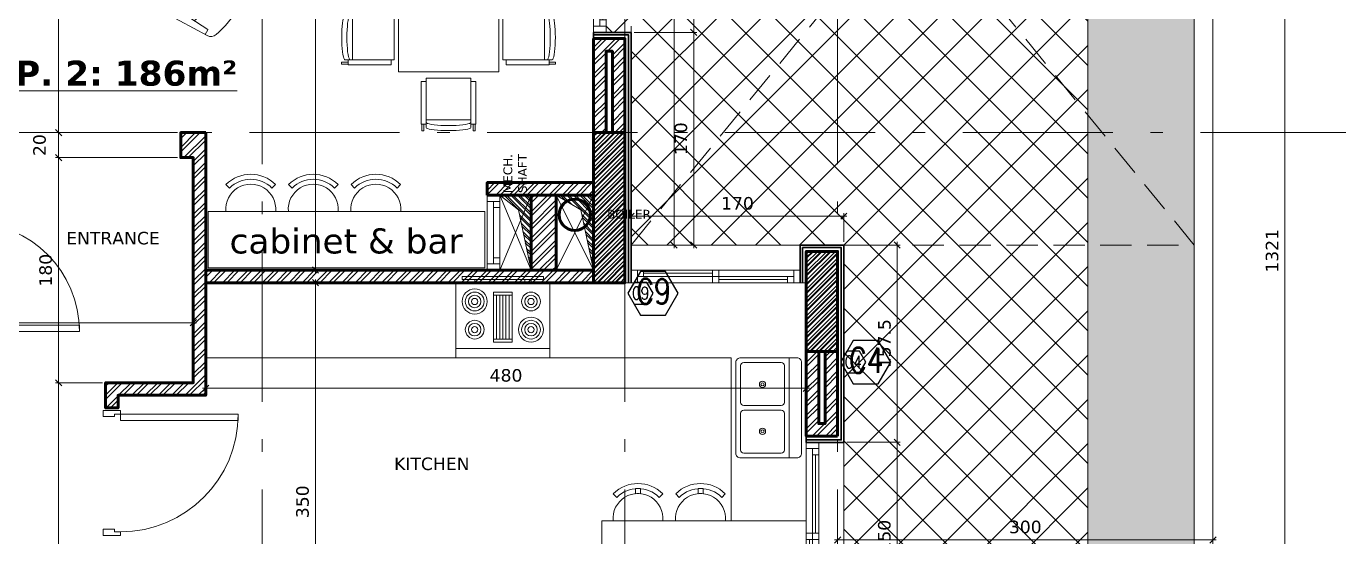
# Model space of a CAD drawing. Header units: inches. Extents: x -48 to 777, y -156 to 510.
# Drawn here: x 501.64 to 512.13, y 244.33 to 248.41 of the extents above; entities that cross this region are included whole.
import ezdxf
from ezdxf.enums import TextEntityAlignment as Align

# ---------------------------------------------------------------- set-up
doc = ezdxf.new("R2010")
doc.units = ezdxf.units.IN
doc.header["$MEASUREMENT"] = 0
doc.linetypes.add('ACAD_ISO10W100', pattern=[18, 12, -3, 0, -3])
doc.linetypes.add('HIDDEN', pattern=[0.375, 0.25, -0.125])
doc.layers.get('Defpoints').update_dxf_attribs({"lineweight": 5})
for name, color, linetype, lineweight in [('A-AXIS ST', 251, 'ACAD_ISO10W100', 5), ('A-DIM', 9, 'Continuous', 5), ('A-DOORS', 38, 'Continuous', 20), ('A-FURN1', 211, 'Continuous', 15), ('A-HIDDEN', 254, 'HIDDEN', 5), ('A-PILLARS', 1, 'Continuous', 60), ('A-SANITARY', 120, 'Continuous', 5), ('A-TEXT', 50, 'Continuous', 15), ('A-TILING1', 43, 'Continuous', 9), ('A-WALLS', 7, 'Continuous', 60), ('A-WINDOWS', 4, 'Continuous', 20), ('C-METAL', 190, 'Continuous', 30), ('C-STONE', 42, 'Continuous', 30), ('D-STONE', 52, 'Continuous', 20), ('H-GRASS', 100, 'Continuous', 5), ('H-OTHERS', 189, 'Continuous', 5), ('H-PILLARS', 61, 'Continuous', 5), ('H-TILING', 54, 'Continuous', 5), ('H-WALLS', 51, 'Continuous', 5), ('str-shaft', 1, 'Continuous', 5)]:
    doc.layers.add(name, color=color, linetype=linetype, lineweight=lineweight)
for name, color, linetype in [('str-col-hatch', 8, 'Continuous'), ('str-COL-TAG-100', 1, 'Continuous'), ('str-COL-TAG-50', 7, 'Continuous'), ('str-columns', 3, 'Continuous')]:
    doc.layers.add(name, color=color, linetype=linetype)
doc.styles.add('ROMAND', font='verdana.ttf')
doc.styles.add('ROMANS', font='romans__.ttf', dxfattribs={"height": 0.14})
doc.dimstyles.new('M-1.50', dxfattribs={"dimtxt": 0.1, "dimasz": 0.05, "dimexe": 0.025, "dimexo": 0.025, "dimgap": 0.05, "dimtad": 1, "dimlfac": 100, "dimrnd": 0.5, "dimzin": 9, "dimdsep": 46, "dimtxsty": 'ROMAND', "dimblk": 'OBLIQUE', "dimcen": 1, "dimdle": 0.025, "dimclrd": 256, "dimclre": 256, "dimclrt": 2, "dimadec": 0, "dimazin": 0, "dimtfac": 0.666667, "dimtmove": 2, "dimatfit": 3, "dimfxl": 0.04, "dimtolj": 1, "dimtzin": 5, "dimlwd": -1, "dimlwe": -1, "dimarcsym": 0})
pattern_1 = [(45, (0, 99), (-0.053033009, 0.053033009), []), (45, (0.035355, 99), (-0.053033009, 0.053033009), [])]

# ---------------------------------------------------------------- blocks, each defined once
blk = doc.blocks.new('*U537')
for p, q in [((50, 100), (1300, 100)), ((50, 50), (1300, 50)), ((50, 0), (1300, 0)), ((100, 100), (100, 50)), ((100, 75), (650, 75)), ((650, 0), (650, 100)), ((700, 0), (700, 100)), ((700, 25), (1250, 25)), ((1250, 0), (1250, 50))]:
    blk.add_line(p, q)
for points in [[(0, 100), (50, 100), (50, 0), (0, 0)], [(1350, 100), (1300, 100), (1300, 0), (1350, 0)]]:
    blk.add_lwpolyline(points)
blk = doc.blocks.new('_Oblique')
at = {"color": 0, "linetype": 'ByBlock', "lineweight": -2}
blk.add_line((-0.5, -0.5), (0.5, 0.5), dxfattribs=at)
blk = doc.blocks.new('*D7')
at = {"layer": 'A-DIM', "transparency": 16777216}
for p, q in [((332.556, 67.891), (332.119, 67.891)), ((332.144, 67.916), (332.144, 63.366)), ((332.556, 63.391), (332.119, 63.391))]:
    blk.add_line(p, q, dxfattribs=at)
at = {"layer": 'Defpoints', "color": 0, "transparency": 16777216}
for p in [(332.581, 67.891), (332.144, 63.391), (332.581, 63.391)]:
    blk.add_point(p, dxfattribs=at)
at = {"layer": 'A-DIM', "transparency": 16777216, "xscale": 0.05, "yscale": 0.05, "zscale": 0.05}
for p, rotation in [((332.144, 67.891), 90), ((332.144, 63.391), 270)]:
    blk.add_blockref('_Oblique', p, dxfattribs=dict(at, rotation=rotation))
at = {"layer": 'A-DIM', "color": 2, "transparency": 16777216, "insert": (332.042, 65.641), "char_height": 0.1, "attachment_point": 5, "rotation": 90, "style": 'ROMAND'}
blk.add_mtext('\\A1;450', dxfattribs=at)
blk = doc.blocks.new('*D8')
at = {"layer": 'A-DIM', "transparency": 16777216}
for p, q in [((327.081, 67.866), (327.081, 67.523)), ((332.581, 67.866), (332.581, 67.523)), ((332.606, 67.548), (327.056, 67.548))]:
    blk.add_line(p, q, dxfattribs=at)
at = {"layer": 'Defpoints', "color": 0, "transparency": 16777216}
for p in [(327.081, 67.891), (332.581, 67.891), (327.081, 67.548)]:
    blk.add_point(p, dxfattribs=at)
at = {"layer": 'A-DIM', "transparency": 16777216, "xscale": 0.05, "yscale": 0.05, "zscale": 0.05, "rotation": 180}
blk.add_blockref('_Oblique', (327.081, 67.548), dxfattribs=at)
at = {"layer": 'A-DIM', "transparency": 16777216, "xscale": 0.05, "yscale": 0.05, "zscale": 0.05}
blk.add_blockref('_Oblique', (332.581, 67.548), dxfattribs=at)
at = {"layer": 'A-DIM', "color": 2, "transparency": 16777216, "insert": (329.831, 67.65), "char_height": 0.1, "attachment_point": 5, "style": 'ROMAND'}
blk.add_mtext('\\A1;550', dxfattribs=at)
blk = doc.blocks.new('*U29')
for p, q in [((50, 100), (2300, 100)), ((50, 50), (2300, 50)), ((50, 0), (2300, 0)), ((100, 100), (100, 50)), ((100, 75), (1150, 75)), ((1150, 0), (1150, 100)), ((1200, 0), (1200, 100)), ((1200, 25), (2250, 25)), ((2250, 0), (2250, 50))]:
    blk.add_line(p, q)
for points in [[(0, 100), (50, 100), (50, 0), (0, 0)], [(2350, 100), (2300, 100), (2300, 0), (2350, 0)]]:
    blk.add_lwpolyline(points)
blk = doc.blocks.new('*U25')
for p, q in [((50, 100), (1450, 100)), ((50, 50), (1450, 50)), ((50, 0), (1450, 0)), ((100, 100), (100, 50)), ((100, 75), (725, 75)), ((725, 0), (725, 100)), ((775, 0), (775, 100)), ((775, 25), (1400, 25)), ((1400, 0), (1400, 50))]:
    blk.add_line(p, q)
for points in [[(0, 100), (50, 100), (50, 0), (0, 0)], [(1500, 100), (1450, 100), (1450, 0), (1500, 0)]]:
    blk.add_lwpolyline(points)
blk = doc.blocks.new('*U33')
for points in [[(1220, 870), (1220, 0), (1270, 0), (1270, 870)], [(80, 370), (80, 0), (30, 0), (30, 370)], [(30, 0), (0, 0), (0, -240), (50, -240), (50, -50), (30, -50), (30, 0)], [(1270, 0), (1300, 0), (1300, -240), (1250, -240), (1250, -50), (1270, -50), (1270, 0)]]:
    blk.add_lwpolyline(points, close=True)
for centre, radius, start, end in [((1270, 0), 870, 90, 180), ((30, 0), 370, 0, 90)]:
    blk.add_arc(centre, radius, start, end)
blk = doc.blocks.new('*U36')
for points in [[(130, -160), (100, -160), (100, -20), (150, -20), (150, -110), (130, -110), (130, -160)], [(1070, -160), (1100, -160), (1100, -20), (1050, -20), (1050, -110), (1070, -110), (1070, -160)], [(180, -1100), (180, -160), (130, -160), (130, -1100)]]:
    blk.add_lwpolyline(points, close=True)
blk.add_arc((130, -160), 940, 270, 0)
blk = doc.blocks.new('thnyfujgfdfd')
for p, q in [((620.687, 375.694), (620.687, 375.754)), ((620.687, 375.754), (620.705, 375.754)), ((620.705, 375.694), (620.705, 375.754)), ((620.728, 375.723), (620.731, 375.728)), ((620.731, 375.728), (620.741, 375.733)), ((620.741, 375.733), (620.755, 375.737)), ((620.755, 375.737), (620.776, 375.741)), ((620.776, 375.741), (620.801, 375.745)), ((620.801, 375.745), (620.83, 375.748)), ((620.83, 375.748), (620.862, 375.75)), ((620.862, 375.75), (620.896, 375.751)), ((620.896, 375.751), (620.931, 375.752)), ((620.931, 375.752), (620.966, 375.751)), ((620.966, 375.751), (621.001, 375.75)), ((621.001, 375.75), (621.033, 375.748)), ((621.033, 375.748), (621.062, 375.745)), ((621.062, 375.745), (621.087, 375.741)), ((621.087, 375.741), (621.107, 375.737)), ((621.107, 375.737), (621.122, 375.733)), ((621.122, 375.733), (621.131, 375.728)), ((621.131, 375.728), (621.134, 375.723)), ((621.158, 375.694), (621.158, 375.754)), ((621.158, 375.754), (621.175, 375.754)), ((621.175, 375.694), (621.175, 375.754)), ((620.681, 375.694), (620.681, 375.302)), ((620.728, 375.694), (620.681, 375.694)), ((620.728, 375.723), (620.728, 375.272)), ((620.728, 375.677), (620.731, 375.682)), ((621.134, 375.653), (620.728, 375.653)), ((620.731, 375.682), (620.741, 375.686)), ((620.741, 375.686), (620.755, 375.691)), ((620.755, 375.691), (620.776, 375.695)), ((620.776, 375.695), (620.801, 375.699)), ((620.801, 375.699), (620.83, 375.701)), ((620.83, 375.701), (620.862, 375.704)), ((620.862, 375.704), (620.896, 375.705)), ((620.896, 375.705), (620.931, 375.705)), ((620.931, 375.705), (620.966, 375.705)), ((620.966, 375.705), (621.001, 375.704)), ((621.001, 375.704), (621.033, 375.701)), ((621.033, 375.701), (621.062, 375.699)), ((621.062, 375.699), (621.087, 375.695)), ((621.087, 375.695), (621.107, 375.691)), ((621.107, 375.691), (621.122, 375.686)), ((621.122, 375.686), (621.131, 375.682)), ((621.131, 375.682), (621.134, 375.677)), ((621.134, 375.723), (621.134, 375.272)), ((621.181, 375.694), (621.134, 375.694)), ((621.181, 375.694), (621.181, 375.302)), ((620.728, 375.302), (620.681, 375.302)), ((621.134, 375.272), (620.728, 375.272)), ((621.181, 375.302), (621.134, 375.302))]:
    blk.add_line(p, q)
blk = doc.blocks.new('dining 2')
at = {"layer": 'A-FURN1'}
for p, q in [((548.752, 324.792), (548.752, 323.992)), ((549.302, 324.792), (549.302, 323.992)), ((549.852, 324.791), (549.852, 323.991))]:
    blk.add_line(p, q, dxfattribs=at)
blk.add_lwpolyline([(548.202, 323.992), (550.402, 323.992), (550.402, 324.792), (548.202, 324.792)], close=True, dxfattribs=at)
at = {"layer": 'A-FURN1', "extrusion": (0, 0, -1)}
for p, xscale, yscale, zscale, rotation in [((-5.162, -3.537), -0.875000000495533, 0.875000000495533, 0.875000000495533, 7.09352576677702e-10), ((-1092.342, -3.537), 0.875000000495533, 0.875000000495533, 0.875000000495533, 7.093909161536228e-10), ((-6.262, -3.537), -0.875000000495533, 0.875000000495533, 0.875000000495533, 7.09352576677702e-10), ((-876.515, -218.922), -0.8750000004955332, 0.8750000004955332, 0.8750000004955332, 270.0000000007093), ((-222.056, -218.922), 0.8750000004955332, 0.8750000004955332, 0.8750000004955332, 90.00000000070933), ((-5.162, 652.322), 0.875000000495533, 0.875000000495533, 0.875000000495533, 180.0000000007093), ((-1092.342, 652.322), -0.875000000495533, 0.875000000495533, 0.875000000495533, 180.0000000007092), ((-6.262, 652.322), 0.875000000495533, 0.875000000495533, 0.875000000495533, 180.0000000007093), ((-6.812, 652.321), 0.875000000495533, 0.875000000495533, 0.875000000495533, 180.0000000007093)]:
    blk.add_blockref('thnyfujgfdfd', p, dxfattribs=dict(at, xscale=xscale, yscale=yscale, zscale=zscale, rotation=rotation))
at = {"layer": 'A-FURN1', "extrusion": (0, 0, -1), "xscale": -0.875000000495533, "yscale": 0.875000000495533, "zscale": 0.875000000495533}
blk.add_blockref('thnyfujgfdfd', (-6.812, -3.538), dxfattribs=at)
blk = doc.blocks.new('dgfhfjftdr')
for p, q in [((626.417, 371.677), (625.868, 371.703)), ((625.84, 371.669), (625.84, 371.641)), ((626.394, 371.629), (625.867, 371.607)), ((626.396, 371.631), (626.396, 371.678)), ((626.49, 371.598), (626.482, 371.627)), ((625.839, 370.872), (625.839, 370.9)), ((626.392, 370.909), (625.866, 370.934)), ((626.394, 370.908), (626.394, 370.858)), ((626.489, 370.941), (626.48, 370.912)), ((626.415, 370.861), (625.866, 370.838))]:
    blk.add_line(p, q)
at = {"extrusion": (0, 0, -1)}
for centre, major_axis, start_param, end_param in [((625.867, 371.676), (0.0192, 0.0192), 3.676099, 5.532161), ((625.841, 371.547), (0.0926, 0.0926), 3.923254, 5.487744), ((625.867, 371.635), (0.0192, 0.0192), 2.326718, 4.18278), ((625.245, 371.272), (0.754, 0.754), 0.449496, 1.125822), ((626.394, 371.631), (0.00125, 0.00125), 0.787847, 2.314305), ((626.414, 371.607), (0.0501, 0.0501), -0.738611, 0.501265), ((625.307, 371.272), (0.868, 0.868), 0.516881, 1.058813), ((627.17, 371.267), (1.051, 1.051), 3.74268, 4.116199), ((625.84, 370.994), (0.0926, 0.0926), 2.371136, 3.935625), ((625.865, 370.907), (0.0192, 0.0192), 3.676099, 5.532161), ((626.392, 370.908), (0.00125, 0.00125), -0.738611, 0.787847), ((626.412, 370.932), (0.0501, 0.0501), 1.074429, 2.314305), ((625.865, 370.865), (0.0192, 0.0192), 2.326718, 4.18278)]:
    blk.add_ellipse(centre, major_axis=major_axis, ratio=1, start_param=start_param, end_param=end_param, dxfattribs=at)
blk = doc.blocks.new('gchxfd')
blk.add_line((330.526, -18.61), (330.526, -17.81))
for points in [[(330.463, -18.61, -0.414214), (330.426, -18.573), (330.426, -17.848, -0.414214), (330.463, -17.81), (330.913, -17.81, -0.414214), (330.951, -17.848), (330.951, -18.573, -0.414214), (330.913, -18.61)], [(330.588, -18.192, -0.414214), (330.563, -18.167), (330.563, -17.873, -0.414214), (330.588, -17.848), (330.888, -17.848, -0.414214), (330.913, -17.873), (330.913, -18.167, -0.414214), (330.888, -18.192)], [(330.713, -18.023, -1), (330.763, -18.023, -1)], [(330.726, -18.023, -1), (330.751, -18.023, -1)], [(330.588, -18.573, -0.414214), (330.563, -18.548), (330.563, -18.254, -0.414214), (330.588, -18.229), (330.888, -18.229, -0.414214), (330.913, -18.254), (330.913, -18.548, -0.414214), (330.888, -18.573)], [(330.713, -18.398, -1), (330.763, -18.398, -1)], [(330.726, -18.398, -1), (330.751, -18.398, -1)]]:
    blk.add_lwpolyline(points, format="xyb", close=True)
blk = doc.blocks.new('dgfbd')
for p, q in [((329.904, -20.202), (329.904, -19.452)), ((329.954, -19.902), (329.954, -19.752)), ((329.954, -19.752), (330.354, -19.752)), ((329.979, -19.902), (329.979, -19.752)), ((330.329, -19.777), (329.979, -19.777)), ((329.979, -19.802), (330.329, -19.802)), ((330.329, -19.752), (330.329, -19.902)), ((330.354, -19.752), (330.354, -19.902)), ((330.354, -19.902), (329.954, -19.902)), ((330.329, -19.827), (329.979, -19.827)), ((329.979, -19.852), (330.329, -19.852)), ((330.329, -19.877), (329.979, -19.877))]:
    blk.add_line(p, q)
for points in [[(330.429, -19.452), (329.829, -19.452), (329.829, -20.202), (330.429, -20.202)], [(330.454, -19.502), (330.479, -19.502), (330.479, -20.152), (330.454, -20.152)], [(330.429, -19.652), (330.454, -19.652), (330.454, -19.602), (330.429, -19.602)], [(330.429, -20.002), (330.454, -20.002), (330.454, -20.052), (330.429, -20.052)]]:
    blk.add_lwpolyline(points, close=True)
for centre, radius in [((330.279, -19.602), 0.1), ((330.054, -19.602), 0.075), ((330.054, -19.602), 0.05), ((330.054, -19.602), 0.025), ((330.279, -19.602), 0.075), ((330.279, -19.602), 0.05), ((330.279, -19.602), 0.025), ((330.054, -20.052), 0.1), ((330.054, -20.052), 0.075), ((330.054, -20.052), 0.05), ((330.054, -20.052), 0.025), ((330.279, -20.052), 0.075), ((330.279, -20.052), 0.05), ((330.279, -20.052), 0.025)]:
    blk.add_circle(centre, radius)
blk = doc.blocks.new('*U1164')
for p, q in [((50, 100), (550, 100)), ((50, 50), (550, 50)), ((50, 0), (550, 0)), ((500, 50), (500, 0))]:
    blk.add_line(p, q)
for points in [[(0, 100), (50, 100), (50, 0), (0, 0)], [(100, 50), (100, 0)], [(600, 100), (550, 100), (550, 0), (600, 0)]]:
    blk.add_lwpolyline(points)
blk = doc.blocks.new('AXIS')
at = {"layer": 'A-AXIS ST', "ltscale": 0.1}
for p, q in [((647.01853, 296.91777), (647.01853, 336.01919)), ((649.91853, 296.91777), (649.91853, 336.01919)), ((651.61853, 296.91777), (651.61853, 336.01919)), ((657.61853, 323.76934), (627.81853, 323.76934))]:
    blk.add_line(p, q, dxfattribs=at)
blk = doc.blocks.new('*D1338')
at = {"layer": 'A-DIM', "transparency": 16777216}
blk.add_line((503.954, 253.834), (503.954, 246.434), dxfattribs=at)
at = {"layer": 'Defpoints', "color": 0, "transparency": 16777216}
for p in [(503.954, 253.809), (503.954, 246.459), (503.954, 246.459)]:
    blk.add_point(p, dxfattribs=at)
at = {"layer": 'A-DIM', "transparency": 16777216, "xscale": 0.05, "yscale": 0.05, "zscale": 0.05}
for p, rotation in [((503.954, 253.809), 90), ((503.954, 246.459), 270)]:
    blk.add_blockref('_Oblique', p, dxfattribs=dict(at, rotation=rotation))
at = {"layer": 'A-DIM', "color": 2, "transparency": 16777216, "insert": (503.851, 250.134), "char_height": 0.1, "attachment_point": 5, "rotation": 90, "style": 'ROMAND'}
blk.add_mtext('\\A1;735', dxfattribs=at)
blk = doc.blocks.new('*D1340')
at = {"layer": 'A-DIM', "transparency": 16777216}
for p, q in [((495.352, 246.039), (503.002, 246.039)), ((495.377, 246.014), (495.377, 246.014))]:
    blk.add_line(p, q, dxfattribs=at)
at = {"layer": 'Defpoints', "color": 0, "transparency": 16777216}
for p in [(495.377, 246.039), (502.977, 246.039), (502.977, 246.039)]:
    blk.add_point(p, dxfattribs=at)
at = {"layer": 'A-DIM', "transparency": 16777216, "xscale": 0.05, "yscale": 0.05, "zscale": 0.05, "rotation": 180}
blk.add_blockref('_Oblique', (495.377, 246.039), dxfattribs=at)
at = {"layer": 'A-DIM', "transparency": 16777216, "xscale": 0.05, "yscale": 0.05, "zscale": 0.05}
blk.add_blockref('_Oblique', (502.977, 246.039), dxfattribs=at)
at = {"layer": 'A-DIM', "color": 2, "transparency": 16777216, "insert": (499.177, 246.141), "char_height": 0.1, "attachment_point": 5, "style": 'ROMAND'}
blk.add_mtext('\\A1;760', dxfattribs=at)
blk = doc.blocks.new('*D1341')
at = {"layer": 'A-DIM', "transparency": 16777216}
blk.add_line((503.052, 245.515), (507.902, 245.515), dxfattribs=at)
at = {"layer": 'Defpoints', "color": 0, "transparency": 16777216}
for p in [(503.077, 245.515), (507.877, 245.515), (507.877, 245.515)]:
    blk.add_point(p, dxfattribs=at)
at = {"layer": 'A-DIM', "transparency": 16777216, "xscale": 0.05, "yscale": 0.05, "zscale": 0.05, "rotation": 180}
blk.add_blockref('_Oblique', (503.077, 245.515), dxfattribs=at)
at = {"layer": 'A-DIM', "transparency": 16777216, "xscale": 0.05, "yscale": 0.05, "zscale": 0.05}
blk.add_blockref('_Oblique', (507.877, 245.515), dxfattribs=at)
at = {"layer": 'A-DIM', "color": 2, "transparency": 16777216, "insert": (505.477, 245.617), "char_height": 0.1, "attachment_point": 5, "style": 'ROMAND'}
blk.add_mtext('\\A1;480', dxfattribs=at)
blk = doc.blocks.new('*D1374')
at = {"layer": 'A-DIM', "transparency": 16777216}
for p, q in [((503.929, 246.359), (503.929, 246.359)), ((503.954, 246.384), (503.954, 242.832))]:
    blk.add_line(p, q, dxfattribs=at)
at = {"layer": 'Defpoints', "color": 0, "transparency": 16777216}
for p in [(503.954, 246.359), (503.954, 242.857), (503.954, 242.857)]:
    blk.add_point(p, dxfattribs=at)
at = {"layer": 'A-DIM', "transparency": 16777216, "xscale": 0.05, "yscale": 0.05, "zscale": 0.05}
for p, rotation in [((503.954, 246.359), 90), ((503.954, 242.857), 270)]:
    blk.add_blockref('_Oblique', p, dxfattribs=dict(at, rotation=rotation))
at = {"layer": 'A-DIM', "color": 2, "transparency": 16777216, "insert": (503.851, 244.608), "char_height": 0.1, "attachment_point": 5, "rotation": 90, "style": 'ROMAND'}
blk.add_mtext('\\A1;350', dxfattribs=at)
blk = doc.blocks.new('*D1286')
at = {"layer": 'A-DIM', "transparency": 16777216}
for p, q in [((508.202, 245.083), (508.628, 245.083)), ((508.603, 243.558), (508.603, 245.108)), ((508.202, 243.583), (508.628, 243.583))]:
    blk.add_line(p, q, dxfattribs=at)
at = {"layer": 'Defpoints', "color": 0, "transparency": 16777216}
for p in [(508.177, 245.083), (508.603, 245.083), (508.177, 243.583)]:
    blk.add_point(p, dxfattribs=at)
at = {"layer": 'A-DIM', "transparency": 16777216, "xscale": 0.05, "yscale": 0.05, "zscale": 0.05}
for p, rotation in [((508.603, 245.083), 90), ((508.603, 243.583), 270)]:
    blk.add_blockref('_Oblique', p, dxfattribs=dict(at, rotation=rotation))
at = {"layer": 'A-DIM', "color": 2, "transparency": 16777216, "insert": (508.501, 244.333), "char_height": 0.1, "attachment_point": 5, "rotation": 90, "style": 'ROMAND'}
blk.add_mtext('\\A1;150', dxfattribs=at)
blk = doc.blocks.new('*D1287')
at = {"layer": 'A-DIM', "transparency": 16777216}
for p, q in [((508.202, 246.659), (508.628, 246.659)), ((508.603, 245.058), (508.603, 246.684)), ((508.202, 245.083), (508.628, 245.083))]:
    blk.add_line(p, q, dxfattribs=at)
at = {"layer": 'Defpoints', "color": 0, "transparency": 16777216}
for p in [(508.177, 246.659), (508.603, 246.659), (508.177, 245.083)]:
    blk.add_point(p, dxfattribs=at)
at = {"layer": 'A-DIM', "transparency": 16777216, "xscale": 0.05, "yscale": 0.05, "zscale": 0.05}
for p, rotation in [((508.603, 246.659), 90), ((508.603, 245.083), 270)]:
    blk.add_blockref('_Oblique', p, dxfattribs=dict(at, rotation=rotation))
at = {"layer": 'A-DIM', "color": 2, "transparency": 16777216, "insert": (508.502, 245.871), "char_height": 0.1, "attachment_point": 5, "rotation": 90, "style": 'ROMAND'}
blk.add_mtext('\\A1;157.5', dxfattribs=at)
blk = doc.blocks.new('*D1288')
at = {"layer": 'A-DIM', "transparency": 16777216}
for p, q in [((508.202, 246.89), (506.452, 246.89)), ((506.477, 246.684), (506.477, 246.915)), ((508.177, 246.684), (508.177, 246.915))]:
    blk.add_line(p, q, dxfattribs=at)
at = {"layer": 'Defpoints', "color": 0, "transparency": 16777216}
for p in [(506.477, 246.89), (506.477, 246.659), (508.177, 246.659)]:
    blk.add_point(p, dxfattribs=at)
at = {"layer": 'A-DIM', "transparency": 16777216, "xscale": 0.05, "yscale": 0.05, "zscale": 0.05, "rotation": 180}
blk.add_blockref('_Oblique', (506.477, 246.89), dxfattribs=at)
at = {"layer": 'A-DIM', "transparency": 16777216, "xscale": 0.05, "yscale": 0.05, "zscale": 0.05}
blk.add_blockref('_Oblique', (508.177, 246.89), dxfattribs=at)
at = {"layer": 'A-DIM', "color": 2, "transparency": 16777216, "insert": (507.327, 246.992), "char_height": 0.1, "attachment_point": 5, "style": 'ROMAND'}
blk.add_mtext('\\A1;170', dxfattribs=at)
blk = doc.blocks.new('*D1289')
at = {"layer": 'A-DIM', "transparency": 16777216}
for p, q in [((506.502, 248.358), (507.002, 248.358)), ((506.977, 246.634), (506.977, 248.383)), ((506.502, 246.659), (507.002, 246.659))]:
    blk.add_line(p, q, dxfattribs=at)
at = {"layer": 'Defpoints', "color": 0, "transparency": 16777216}
for p in [(506.477, 248.358), (506.977, 248.358), (506.477, 246.659)]:
    blk.add_point(p, dxfattribs=at)
at = {"layer": 'A-DIM', "transparency": 16777216, "xscale": 0.05, "yscale": 0.05, "zscale": 0.05}
for p, rotation in [((506.977, 248.358), 90), ((506.977, 246.659), 270)]:
    blk.add_blockref('_Oblique', p, dxfattribs=dict(at, rotation=rotation))
at = {"layer": 'A-DIM', "color": 2, "transparency": 16777216, "insert": (506.875, 247.509), "char_height": 0.1, "attachment_point": 5, "rotation": 90, "style": 'ROMAND'}
blk.add_mtext('\\A1;170', dxfattribs=at)
blk = doc.blocks.new('*D1290')
at = {"layer": 'A-DIM', "transparency": 16777216}
for p, q in [((506.977, 248.333), (506.977, 250.733)), ((506.502, 250.708), (507.002, 250.708)), ((506.502, 248.358), (507.002, 248.358))]:
    blk.add_line(p, q, dxfattribs=at)
at = {"layer": 'Defpoints', "color": 0, "transparency": 16777216}
for p in [(506.477, 250.708), (506.977, 250.708), (506.477, 248.358)]:
    blk.add_point(p, dxfattribs=at)
at = {"layer": 'A-DIM', "transparency": 16777216, "xscale": 0.05, "yscale": 0.05, "zscale": 0.05}
for p, rotation in [((506.977, 250.708), 90), ((506.977, 248.358), 270)]:
    blk.add_blockref('_Oblique', p, dxfattribs=dict(at, rotation=rotation))
at = {"layer": 'A-DIM', "color": 2, "transparency": 16777216, "insert": (506.875, 249.533), "char_height": 0.1, "attachment_point": 5, "rotation": 90, "style": 'ROMAND'}
blk.add_mtext('\\A1;235', dxfattribs=at)
blk = doc.blocks.new('*D1295')
at = {"layer": 'A-DIM', "transparency": 16777216}
for p, q in [((508.127, 244.124), (508.127, 244.328)), ((511.127, 244.124), (511.127, 244.328)), ((511.152, 244.303), (508.102, 244.303))]:
    blk.add_line(p, q, dxfattribs=at)
at = {"layer": 'Defpoints', "color": 0, "transparency": 16777216}
for p in [(508.127, 244.303), (508.127, 244.099), (511.127, 244.099)]:
    blk.add_point(p, dxfattribs=at)
at = {"layer": 'A-DIM', "transparency": 16777216, "xscale": 0.05, "yscale": 0.05, "zscale": 0.05, "rotation": 180}
blk.add_blockref('_Oblique', (508.127, 244.303), dxfattribs=at)
at = {"layer": 'A-DIM', "transparency": 16777216, "xscale": 0.05, "yscale": 0.05, "zscale": 0.05}
blk.add_blockref('_Oblique', (511.127, 244.303), dxfattribs=at)
at = {"layer": 'A-DIM', "color": 2, "transparency": 16777216, "insert": (509.627, 244.406), "char_height": 0.1, "attachment_point": 5, "style": 'ROMAND'}
blk.add_mtext('\\A1;300', dxfattribs=at)
blk = doc.blocks.new('*D1307')
at = {"layer": 'A-DIM', "transparency": 16777216}
for p, q in [((501.901, 239.832), (501.901, 245.583)), ((502.252, 245.558), (501.876, 245.558)), ((502.172, 239.857), (501.876, 239.857))]:
    blk.add_line(p, q, dxfattribs=at)
at = {"layer": 'Defpoints', "color": 0, "transparency": 16777216}
for p in [(501.901, 245.558), (502.277, 245.558), (502.197, 239.857)]:
    blk.add_point(p, dxfattribs=at)
at = {"layer": 'A-DIM', "transparency": 16777216, "xscale": 0.05, "yscale": 0.05, "zscale": 0.05}
for p, rotation in [((501.901, 245.558), 90), ((501.901, 239.857), 270)]:
    blk.add_blockref('_Oblique', p, dxfattribs=dict(at, rotation=rotation))
at = {"layer": 'A-DIM', "color": 2, "transparency": 16777216, "insert": (501.799, 242.708), "char_height": 0.1, "attachment_point": 5, "rotation": 90, "style": 'ROMAND'}
blk.add_mtext('\\A1;570', dxfattribs=at)
blk = doc.blocks.new('*D1308')
at = {"layer": 'A-DIM', "transparency": 16777216}
for p, q in [((502.852, 247.358), (501.876, 247.358)), ((501.901, 245.533), (501.901, 247.383)), ((502.252, 245.558), (501.876, 245.558))]:
    blk.add_line(p, q, dxfattribs=at)
at = {"layer": 'Defpoints', "color": 0, "transparency": 16777216}
for p in [(501.901, 247.358), (502.877, 247.358), (502.277, 245.558)]:
    blk.add_point(p, dxfattribs=at)
at = {"layer": 'A-DIM', "transparency": 16777216, "xscale": 0.05, "yscale": 0.05, "zscale": 0.05}
for p, rotation in [((501.901, 247.358), 90), ((501.901, 245.558), 270)]:
    blk.add_blockref('_Oblique', p, dxfattribs=dict(at, rotation=rotation))
at = {"layer": 'A-DIM', "color": 2, "transparency": 16777216, "insert": (501.798, 246.458), "char_height": 0.1, "attachment_point": 5, "rotation": 90, "style": 'ROMAND'}
blk.add_mtext('\\A1;180', dxfattribs=at)
blk = doc.blocks.new('*D1309')
at = {"layer": 'A-DIM', "transparency": 16777216}
for p, q in [((501.901, 247.333), (501.901, 247.583)), ((502.852, 247.558), (501.876, 247.558)), ((502.852, 247.358), (501.876, 247.358))]:
    blk.add_line(p, q, dxfattribs=at)
at = {"layer": 'Defpoints', "color": 0, "transparency": 16777216}
for p in [(501.901, 247.558), (502.877, 247.558), (502.877, 247.358)]:
    blk.add_point(p, dxfattribs=at)
at = {"layer": 'A-DIM', "transparency": 16777216, "xscale": 0.05, "yscale": 0.05, "zscale": 0.05}
for p, rotation in [((501.901, 247.558), 90), ((501.901, 247.358), 270)]:
    blk.add_blockref('_Oblique', p, dxfattribs=dict(at, rotation=rotation))
at = {"layer": 'A-DIM', "color": 2, "transparency": 16777216, "insert": (501.749, 247.458), "char_height": 0.1, "attachment_point": 5, "rotation": 90, "style": 'ROMAND'}
blk.add_mtext('\\A1;20', dxfattribs=at)
blk = doc.blocks.new('*D1310')
at = {"layer": 'A-DIM', "transparency": 16777216}
for p, q in [((502.417, 253.808), (501.876, 253.808)), ((501.901, 247.533), (501.901, 253.833)), ((502.852, 247.558), (501.876, 247.558))]:
    blk.add_line(p, q, dxfattribs=at)
at = {"layer": 'Defpoints', "color": 0, "transparency": 16777216}
for p in [(501.901, 253.808), (502.442, 253.808), (502.877, 247.558)]:
    blk.add_point(p, dxfattribs=at)
at = {"layer": 'A-DIM', "transparency": 16777216, "xscale": 0.05, "yscale": 0.05, "zscale": 0.05}
for p, rotation in [((501.901, 253.808), 90), ((501.901, 247.558), 270)]:
    blk.add_blockref('_Oblique', p, dxfattribs=dict(at, rotation=rotation))
at = {"layer": 'A-DIM', "color": 2, "transparency": 16777216, "insert": (501.799, 250.683), "char_height": 0.1, "attachment_point": 5, "rotation": 90, "style": 'ROMAND'}
blk.add_mtext('\\A1;625', dxfattribs=at)
blk = doc.blocks.new('*D1314')
at = {"layer": 'A-DIM', "transparency": 16777216}
for p, q in [((511.702, 239.982), (511.702, 253.244)), ((511.152, 253.219), (511.727, 253.219)), ((511.152, 240.007), (511.727, 240.007))]:
    blk.add_line(p, q, dxfattribs=at)
at = {"layer": 'Defpoints', "color": 0, "transparency": 16777216}
for p in [(511.127, 253.219), (511.702, 253.219), (511.127, 240.007)]:
    blk.add_point(p, dxfattribs=at)
at = {"layer": 'A-DIM', "transparency": 16777216, "xscale": 0.05, "yscale": 0.05, "zscale": 0.05}
for p, rotation in [((511.702, 253.219), 90), ((511.702, 240.007), 270)]:
    blk.add_blockref('_Oblique', p, dxfattribs=dict(at, rotation=rotation))
at = {"layer": 'A-DIM', "color": 2, "transparency": 16777216, "insert": (511.6, 246.613), "char_height": 0.1, "attachment_point": 5, "rotation": 90, "style": 'ROMAND'}
blk.add_mtext('\\A1;1321', dxfattribs=at)
blk = doc.blocks.new('tags')
at = {"layer": 'str-COL-TAG-100', "color": 2}
blk.add_lwpolyline([(0.125, -0.262), (0.325, -0.262), (0.425, -0.088), (0.325, 0.085), (0.125, 0.085), (0.025, -0.088)], close=True, dxfattribs=at)
at = {"layer": 'str-COL-TAG-50', "color": 2}
blk.add_lwpolyline([(0.075, -0.175), (0.175, -0.175), (0.225, -0.088), (0.175, -0.002), (0.075, -0.002), (0.025, -0.088)], close=True, dxfattribs=at)
at = {"layer": 'str-COL-TAG-100', "color": 1, "style": 'ROMANS', "width": 0.699426}
blk.add_attdef('NUMBER', text='', height=0.2, dxfattribs=at).set_placement((0.092, -0.174), (0.368, -0.174), align=Align.FIT)
at = {"layer": 'str-COL-TAG-50', "color": 1, "style": 'ROMANS', "width": 0.697102}
blk.add_attdef('NUMBER', text='', height=0.1, dxfattribs=at).set_placement((0.056, -0.138), (0.194, -0.138), align=Align.FIT)
blk = doc.blocks.new('WOQOUO NAZAR')
at = {"layer": 'A-HIDDEN'}
for p, q in [((327.08134, 67.89084), (332.58135, 63.39085)), ((327.08135, 63.39084), (332.58134, 67.89085))]:
    blk.add_line(p, q, dxfattribs=at)
blk.add_lwpolyline([(327.08135, 63.39084), (332.58135, 63.39085), (332.58134, 67.89085), (327.08134, 67.89084)], close=True, dxfattribs=at)
at = {"layer": 'A-DIM'}
dim = blk.add_linear_dim(base=(327.08134, 67.54828), p1=(332.58134, 67.89085), p2=(327.08134, 67.89084), dimstyle='M-1.50', dxfattribs=at)
dim.commit()
dim.dimension.update_dxf_attribs({"geometry": '*D8', "text_midpoint": (329.83134, 67.65032)})
dim = blk.add_linear_dim(base=(332.14413, 63.39085), p1=(332.58134, 67.89085), p2=(332.58134, 63.39085), angle=90, dimstyle='M-1.50', dxfattribs=at)
dim.commit()
dim.dimension.update_dxf_attribs({"geometry": '*D7', "text_midpoint": (332.04208, 65.64085)})

msp = doc.modelspace()

# ---------------------------------------------------------------- hatches: boundary and pattern name
at = {"layer": 'H-GRASS'}
h = msp.add_hatch(dxfattribs=at)
h.set_pattern_fill('AR-SAND', color=256, scale=0.1, angle=270)
h.set_pattern_definition([(307.5, (-242.49175, -76.21088), (0.192682377, 0.006299336), [0, -0.152, 0, -0.17, 0, -0.1625]), (277.5, (-242.49175, -76.21088), (0.28221461, -0.17697767), [0, -0.082, 0, -0.137, 0, -0.0525]), (237.5, (-242.49175, -76.08788), (0.000565905, -0.311414186), [0, -0.05, 0, -0.18, 0, -0.235]), (227.5, (-242.49175, -76.08788), (0.08776756, -0.30061266), [0, -0.025, 0, -0.118, 0, -0.135])])
h.paths.add_polyline_path([(506.12678, 226.70688), (508.97678, 226.70688), (508.97678, 240.15688), (510.97678, 240.15688), (510.97678, 253.21851), (510.12678, 253.21853), (510.12678, 240.9073), (506.62678, 240.9073), (506.62678, 240.90605), (506.62678, 240.30688), (506.62678, 238.60688), (506.62678, 237.10688), (506.62678, 236.00688), (506.62678, 234.50688), (506.62678, 228.55688), (506.12678, 228.55688)])
edge = h.paths.add_edge_path()
edge.add_line((502.35658, 226.70688), (503.21865, 226.70688))
edge.add_arc((505.37678, 228.15688), 2.6, 180, 213.896355, ccw=False)
edge.add_line((502.77678, 228.15688), (502.77678, 228.55688))
edge.add_line((502.77678, 228.55688), (501.8458, 228.55688))
edge.add_line((501.8458, 228.55688), (501.8458, 227.45688))
edge.add_line((501.8458, 227.45688), (501.8458, 226.80688))
edge.add_line((501.8458, 226.80688), (502.31084, 226.80688))
edge.add_arc((505.35617, 228.13953), 3.32415, 203.63435, 205.529844)
at = {"layer": 'H-OTHERS'}
h = msp.add_hatch(dxfattribs=at)
h.set_pattern_fill('ANSI32', color=256, scale=0.1, angle=-231.511645)
h.set_pattern_definition([(135, (495.781576, 231.388976), (-0.026516504, -0.026516504), []), (135, (495.781576, 231.406654), (-0.026516504, -0.026516504), [])])
h.paths.add_polyline_path([(505.42678, 247.05845), (505.57601, 246.94025), (505.67678, 246.45845), (505.67678, 247.05844)])
h = msp.add_hatch(dxfattribs=at)
h.set_pattern_fill('ANSI32', color=256, scale=0.1, angle=-231.511645)
h.set_pattern_definition([(135, (496.281576, 231.388976), (-0.026516504, -0.026516504), []), (135, (496.281576, 231.406654), (-0.026516504, -0.026516504), [])])
h.paths.add_polyline_path([(505.87678, 247.05844), (506.07601, 246.94025), (506.17678, 246.45845), (506.17678, 247.05844)])
at = {"layer": 'H-PILLARS'}
h = msp.add_hatch(dxfattribs=at)
h.set_pattern_fill('ANSI31', color=256, scale=0.2)
h.set_pattern_definition([(45, (-46.19175, -75.669456), (-0.0176776695, 0.0176776695), [])])
h.paths.add_polyline_path([(506.17678, 246.35845), (506.42678, 246.35845), (506.42678, 247.55845), (506.17678, 247.55845)])
h = msp.add_hatch(dxfattribs=at)
h.set_pattern_fill('ANSI31', color=256, scale=0.2)
h.set_pattern_definition([(45, (-44.491753, -76.21929), (-0.0176776695, 0.0176776695), [])])
h.paths.add_polyline_path([(507.87678, 245.80861), (508.12678, 245.80861), (508.12678, 246.60861), (507.87678, 246.60861)])
at = {"layer": 'H-TILING'}
h = msp.add_hatch(dxfattribs=at)
h.set_pattern_fill('ANSI37', color=256, scale=2)
h.set_pattern_definition([(45, (-242.49175, -76.21088), (-0.176776695, 0.176776695), []), (135, (-242.49175, -76.21088), (-0.176776695, -0.176776695), [])])
h.paths.add_polyline_path([(510.12678, 253.21851), (509.27682, 253.21851), (509.27679, 253.21857), (508.17679, 253.21857), (508.17682, 253.21851), (507.7268, 253.21851), (507.72679, 253.2186), (506.27679, 253.2186), (506.2768, 252.25855), (506.4768, 252.25855), (506.47678, 250.70845), (506.27678, 250.70845), (506.27678, 248.35845), (506.47678, 248.35845), (506.47678, 246.65861), (508.17678, 246.65861), (508.17678, 242.00688), (507.82678, 242.00688), (507.82678, 242.75688), (506.62678, 242.75688), (506.62678, 240.9073), (510.12678, 240.9073)])
at = {"layer": 'H-WALLS'}
h = msp.add_hatch(dxfattribs=at)
h.set_pattern_fill('ANSI32', color=256, scale=0.2)
h.set_pattern_definition([(45, (-242.64175, -76.21088), (-0.0530330086, 0.0530330086), []), (45, (-242.6064, -76.21088), (-0.0530330086, 0.0530330086), [])])
h.paths.add_polyline_path([(506.17678, 248.30845), (506.17678, 247.55845), (506.27678, 247.55845), (506.27678, 248.20845), (506.32678, 248.20845), (506.32678, 247.55845), (506.42678, 247.55845), (506.42678, 248.30845)])
h = msp.add_hatch(dxfattribs=at)
h.set_pattern_fill('ANSI32', color=256, scale=0.2)
h.set_pattern_definition([(45, (-242.49175, -76.21088), (-0.0530330086, 0.0530330086), []), (45, (-242.4564, -76.21088), (-0.0530330086, 0.0530330086), [])])
h.paths.add_polyline_path([(503.07678, 247.55845), (502.87678, 247.55845), (502.87678, 247.35845), (502.97678, 247.35845), (502.97678, 245.55845), (502.27678, 245.55845), (502.27678, 245.35845), (502.37678, 245.35845), (502.37678, 245.45845), (503.07678, 245.45845)])
h = msp.add_hatch(dxfattribs=at)
h.set_pattern_fill('ANSI32', color=256, scale=0.2)
h.set_pattern_definition(pattern_1)
h.paths.add_polyline_path([(505.32678, 247.05844), (505.32678, 247.15844), (506.17678, 247.15845), (506.17678, 247.05845)])
h = msp.add_hatch(dxfattribs=at)
h.set_pattern_fill('ANSI32', color=256, scale=0.2)
h.set_pattern_definition([(45, (-242.44175, -76.61089), (-0.0530330086, 0.0530330086), []), (45, (-242.4064, -76.61089), (-0.0530330086, 0.0530330086), [])])
h.paths.add_polyline_path([(505.67678, 247.05844), (505.67678, 246.45845), (505.87678, 246.45845), (505.87678, 247.05844)])
h = msp.add_hatch(dxfattribs=at)
h.set_pattern_fill('ANSI32', color=256, scale=0.2)
h.set_pattern_definition(pattern_1)
h.paths.add_polyline_path([(506.17678, 246.45845), (503.07678, 246.45845), (503.07678, 246.35845), (506.17678, 246.35845)])
h = msp.add_hatch(dxfattribs=at)
h.set_pattern_fill('ANSI32', color=256, scale=0.2)
h.set_pattern_definition(pattern_1)
h.paths.add_polyline_path([(508.12678, 245.13275), (507.87678, 245.13275), (507.87678, 245.80861), (507.97678, 245.80861), (507.97678, 245.23275), (508.02678, 245.23275), (508.02678, 245.80861), (508.12678, 245.80861)])
at = {"layer": 'str-col-hatch'}
h = msp.add_hatch(dxfattribs=at)
h.set_pattern_fill('ANSI31', color=256, scale=0.4)
h.set_pattern_definition([(45, (-189.953017, 195.6492), (-0.035355339, 0.035355339), [])])
h.paths.add_polyline_path([(506.17678, 247.55845), (506.17678, 246.35845), (506.42678, 246.35845), (506.42678, 247.55845)])
h = msp.add_hatch(dxfattribs=at)
h.set_pattern_fill('ANSI31', color=256, scale=0.4)
h.set_pattern_definition([(45, (-188.25302, 195.099365), (-0.035355339, 0.035355339), [])])
h.paths.add_polyline_path([(507.87678, 246.60861), (507.87678, 245.80861), (508.12678, 245.80861), (508.12678, 246.60861)])

# ---------------------------------------------------------------- linework, layer by layer
at = {"layer": 'A-FURN1', "extrusion": (0, 0, -1)}
for points in [[(-503.23863, 247.14318), (-503.26691, 247.11489, 0.41421356), (-503.60632, 247.11489), (-503.6346, 247.14318, -0.41421356)], [(-503.73863, 247.14318), (-503.76691, 247.11489, 0.41421356), (-504.10632, 247.11489), (-504.1346, 247.14318, -0.41421356)], [(-504.23863, 247.14318), (-504.26691, 247.11489, 0.41421356), (-504.60632, 247.11489), (-504.6346, 247.14318, -0.41421356)], [(-506.3337, 244.67161), (-506.36198, 244.64333, 0.41421356), (-506.70139, 244.64333), (-506.72968, 244.67161, -0.41421356)], [(-506.8337, 244.67161), (-506.86198, 244.64333, 0.41421356), (-507.20139, 244.64333), (-507.22968, 244.67161, -0.41421356)], [(-506.55169, 244.71279, -0.04173926), (-506.51169, 244.71279), (-506.51169, 244.67262, 0.05012563), (-506.55169, 244.67262)], [(-507.05169, 244.71279, -0.04173926), (-507.01169, 244.71279), (-507.01169, 244.67262, 0.05012563), (-507.05169, 244.67262)]]:
    msp.add_lwpolyline(points, format="xyb", close=True, dxfattribs=at)
at = {"layer": 'A-FURN1'}
msp.add_lwpolyline([(503.09678, 246.47845), (505.30678, 246.47845), (505.30678, 246.92845), (503.09678, 246.92845)], close=True, dxfattribs=at)
at = {"layer": 'A-FURN1', "extrusion": (0, 0, -1)}
for centre in [(-503.43662, 246.94519), (-503.93662, 246.94519), (-504.43662, 246.94519), (-506.53169, 244.47363), (-507.03169, 244.47363)]:
    msp.add_arc(centre, 0.2, 355.198389, 184.801611, dxfattribs=at)
at = {"layer": 'A-PILLARS'}
for points in [[(506.17678, 246.35845), (506.42678, 246.35845), (506.42678, 247.55845), (506.17678, 247.55845)], [(507.87678, 245.80861), (508.12678, 245.80861), (508.12678, 246.60861), (507.87678, 246.60861)]]:
    msp.add_lwpolyline(points, close=True, dxfattribs=at)
at = {"layer": 'A-SANITARY'}
msp.add_lwpolyline([(507.87678, 244.45688), (507.27678, 244.45688), (507.27678, 245.75845), (503.07678, 245.75845), (503.07678, 246.35845), (507.87678, 246.35845), (507.87678, 244.45688)], dxfattribs=at)
msp.add_lwpolyline([(507.87678, 244.45688), (506.24391, 244.45688), (506.24391, 243.65688), (507.87678, 243.65688)], close=True, dxfattribs=at)
at = {"layer": 'A-TILING1'}
msp.add_lwpolyline([(510.12678, 253.21851), (509.27682, 253.21851), (509.27679, 253.21857), (508.17679, 253.21857), (508.17682, 253.21851), (507.7268, 253.21851), (507.72679, 253.2186), (506.27679, 253.2186), (506.2768, 252.25855), (506.4768, 252.25855), (506.47678, 250.70845), (506.27678, 250.70845), (506.27678, 248.35845), (506.47678, 248.35845), (506.47678, 246.65861), (508.17678, 246.65861), (508.17678, 242.00688), (507.82678, 242.00688), (507.82678, 242.75688), (506.62678, 242.75688), (506.62678, 240.9073), (510.12678, 240.9073), (510.12678, 253.21851)], dxfattribs=at)
at = {"layer": 'A-WALLS', "linetype": 'Continuous'}
msp.add_lwpolyline([(506.17678, 248.30845), (506.17678, 247.55845), (506.27678, 247.55845), (506.27678, 248.20845), (506.32678, 248.20845), (506.32678, 247.55845), (506.42678, 247.55845), (506.42678, 248.30845)], close=True, dxfattribs=at)
at = {"layer": 'A-WALLS'}
for points in [[(503.07678, 247.55845), (502.87678, 247.55845), (502.87678, 247.35845), (502.97678, 247.35845), (502.97678, 245.55845), (502.27678, 245.55845), (502.27678, 245.35845), (502.37678, 245.35845), (502.37678, 245.45845), (503.07678, 245.45845)], [(505.32678, 247.05844), (505.32678, 247.15844), (506.17678, 247.15845), (506.17678, 247.05845)], [(505.67678, 247.05844), (505.67678, 246.45845), (505.87678, 246.45845), (505.87678, 247.05844)], [(506.17678, 246.45845), (503.07678, 246.45845), (503.07678, 246.35845), (506.17678, 246.35845)], [(508.12678, 245.13275), (507.87678, 245.13275), (507.87678, 245.80861), (507.87678, 245.80861), (507.97678, 245.80861), (507.97678, 245.23275), (508.02678, 245.23275), (508.02678, 245.80861), (508.12678, 245.80861)]]:
    msp.add_lwpolyline(points, close=True, dxfattribs=at)
at = {"layer": 'C-METAL'}
for radius in [0.13, 0.12]:
    msp.add_circle((506.02678, 246.90151), radius, dxfattribs=at)
at = {"layer": 'C-STONE'}
msp.add_line((506.17678, 248.35845), (506.17678, 248.30845), dxfattribs=at)
for points in [[(506.17678, 248.35845), (506.47678, 248.35845), (506.47678, 246.35845)], [(506.17678, 248.33845), (506.45678, 248.33845), (506.45678, 246.35845)], [(507.82678, 246.35845), (507.82678, 246.65861), (508.17678, 246.65861), (508.17678, 245.08275), (507.87678, 245.08275)], [(507.84678, 246.35845), (507.84678, 246.63861), (508.15678, 246.63861), (508.15678, 245.10275), (507.87678, 245.10275)], [(507.87678, 245.08275), (507.87678, 245.13275)]]:
    msp.add_lwpolyline(points, dxfattribs=at)
at = {"layer": 'D-STONE', "linetype": 'Continuous'}
for p, q in [((507.82678, 246.65861), (506.47678, 246.65861)), ((508.17678, 243.58275), (508.17678, 245.08275))]:
    msp.add_line(p, q, dxfattribs=at)
at = {"layer": 'D-STONE'}
for points in [[(510.97678, 253.21851), (510.97678, 240.15688), (508.97678, 240.15688), (508.97678, 226.70688)], [(511.12678, 253.21851), (511.12678, 240.00688), (509.12678, 240.00688), (509.12678, 226.55688)]]:
    msp.add_lwpolyline(points, dxfattribs=at)
at = {"layer": 'H-OTHERS'}
for points in [[(505.42678, 247.05845), (505.57601, 246.94025), (505.67678, 246.45845), (505.67678, 247.05844), (505.42678, 247.05845)], [(505.87678, 247.05844), (506.07601, 246.94025), (506.17678, 246.45845), (506.17678, 247.05844), (505.87678, 247.05844)]]:
    msp.add_lwpolyline(points, dxfattribs=at)
at = {"layer": 'str-columns'}
for points in [[(506.17678, 246.35845), (506.42678, 246.35845), (506.42678, 247.55845), (506.17678, 247.55845)], [(507.87678, 245.80861), (508.12678, 245.80861), (508.12678, 246.60861), (507.87678, 246.60861)]]:
    msp.add_lwpolyline(points, close=True, dxfattribs=at)
at = {"layer": 'str-shaft'}
for p, q in [((505.67678, 247.05844), (505.42678, 246.45845)), ((505.67678, 246.45845), (505.42678, 247.05844)), ((505.87678, 246.45845), (506.17678, 247.05844)), ((506.17678, 246.45845), (505.87678, 247.05844))]:
    msp.add_line(p, q, dxfattribs=at)
for points in [[(505.42678, 246.45845), (505.67678, 246.45845), (505.67678, 247.05844), (505.42678, 247.05844)], [(505.87678, 246.45845), (506.17678, 246.45845), (506.17678, 247.05844), (505.87678, 247.05844)]]:
    msp.add_lwpolyline(points, close=True, dxfattribs=at)

# ---------------------------------------------------------------- block references
at = {"layer": 'A-DIM'}
msp.add_blockref('AXIS', (-143.49175, -76.21088), dxfattribs=at)
at = {"layer": 'A-DIM', "rotation": 89.99992466187545}
msp.add_blockref('WOQOUO NAZAR', (574.36719, -80.42281), dxfattribs=at)
at = {"layer": 'A-DOORS'}
for name, p, xscale, yscale, zscale, rotation in [('*U33', (501.19678, 247.23845), 0.0009999999999906002, 0.0009999999999906002, 0.0009999999999906002, 270.0000011820609), ('*U36', (502.23678, 245.43845), -0.0009999999999906, 0.0009999999999906, 0.0009999999999906, 90)]:
    msp.add_blockref(name, p, dxfattribs=dict(at, xscale=xscale, yscale=yscale, zscale=zscale, rotation=rotation))
at = {"layer": 'A-FURN1', "rotation": 90}
msp.add_blockref('dining 2', (829.41024, -300.15868), dxfattribs=at)
at = {"layer": 'A-FURN1', "extrusion": (0, 0, -1), "xscale": 0.9000000000000004, "yscale": 0.9000000000000004, "zscale": 0.9000000000000004, "rotation": 210.8901336244479}
msp.add_blockref('dgfhfjftdr', (-191.01732, 824.8323, -97), dxfattribs=at)
at = {"layer": 'A-SANITARY'}
for name, p, rotation in [('dgfbd', (485.62461, -84.07082), 90), ('gchxfd', (838.26499, 227.14813), 180)]:
    msp.add_blockref(name, p, dxfattribs=dict(at, rotation=rotation))
at = {"layer": 'A-WINDOWS', "yscale": 0.0009999999999906004, "zscale": 0.0009999999999906004}
for name, p, xscale, rotation in [('*U29', (506.17678, 248.35845), -0.0009999999999906004, 270), ('*U1164', (505.42678, 247.05844), -0.0009999999999906004, 90.00000000011168), ('*U25', (507.97678, 243.58275), 0.0009999999999906004, 90.00000000281167)]:
    msp.add_blockref(name, p, dxfattribs=dict(at, xscale=xscale, rotation=rotation))
at = {"layer": 'A-WINDOWS', "xscale": 0.0009999999999906004, "yscale": 0.0009999999999906004, "zscale": 0.0009999999999906004}
msp.add_blockref('*U537', (506.47678, 246.35845), dxfattribs=at)
at = {"layer": 'str-columns'}
ref = msp.add_blockref('tags', (506.42678, 246.36229), dxfattribs=at)
ref.add_attrib('NUMBER', 'C9', dxfattribs={"layer": 'str-COL-TAG-50', "color": 1, "height": 0.1, "style": 'ROMANS', "width": 0.63631}).set_placement((506.48297, 246.22479), (506.62056, 246.22479), align=Align.FIT)
ref.add_attrib('NUMBER', 'C9', dxfattribs={"layer": 'str-COL-TAG-100', "color": 1, "height": 0.2, "style": 'ROMANS', "width": 0.638431}).set_placement((506.51862, 246.18824), (506.79471, 246.18824), align=Align.FIT)
ref = msp.add_blockref('tags', (508.12678, 245.81246), dxfattribs=at)
ref.add_attrib('NUMBER', 'C4', dxfattribs={"layer": 'str-COL-TAG-50', "color": 1, "height": 0.1, "style": 'ROMANS', "width": 0.63631}).set_placement((508.18297, 245.67496), (508.32056, 245.67496), align=Align.FIT)
ref.add_attrib('NUMBER', 'C4', dxfattribs={"layer": 'str-COL-TAG-100', "color": 1, "height": 0.2, "style": 'ROMANS', "width": 0.638431}).set_placement((508.21862, 245.6384), (508.49471, 245.6384), align=Align.FIT)

# ---------------------------------------------------------------- texts
at = {"layer": 'A-TEXT', "style": 'ROMAND'}
for s, insert, char_height, width, attachment_point in [('{\\fVerdana|b1|i0|c0|p34;\\LAP. 2: 186m²}', (503.32848, 247.92892), 0.2, 2.4947222, 9), ('BOILER', (506.63501, 246.94102), 0.07, 0.7766314, 3), ('ENTRANCE', (502.70914, 246.66261), 0.1, 2.4947222, 9), ('cabinet & bar', (503.26714, 246.79224), 0.2, 2.3447222, 1), ('KITCHEN', (505.18515, 244.8596), 0.1, 2.4947222, 9)]:
    msp.add_mtext(s, dxfattribs=dict(at, insert=insert, char_height=char_height, width=width, attachment_point=attachment_point))
at = {"layer": 'A-TEXT', "insert": (505.4563, 247.38703), "char_height": 0.07, "width": 0.7766314, "attachment_point": 3, "rotation": 90, "style": 'ROMAND'}
msp.add_mtext('MECH. \\PSHAFT', dxfattribs=at)

# ---------------------------------------------------------------- dimensions: what is measured, and where the dimension line sits
at = {"layer": 'A-DIM'}
for base, p1, p2, picture, middle in [((501.90075, 253.80849), (502.87678, 247.55845), (502.44179, 253.80849), '*D1310', (501.79867, 250.68347)), ((503.95356, 246.45868), (503.95356, 253.80868), (503.95356, 246.45868), '*D1338', (503.85147, 250.13368)), ((511.70245, 253.21851), (511.12678, 240.00688), (511.12721, 253.21851), '*D1314', (511.60037, 246.6127)), ((506.97678, 250.70845), (506.47678, 248.35845), (506.47678, 250.70845), '*D1290', (506.8747, 249.53345)), ((506.97678, 248.35845), (506.47678, 246.65861), (506.47678, 248.35845), '*D1289', (506.87473, 247.50853)), ((501.90075, 247.55845), (502.87678, 247.35845), (502.87678, 247.55845), '*D1309', (501.74867, 247.45845)), ((501.90075, 247.35845), (502.27678, 245.55845), (502.87678, 247.35845), '*D1308', (501.79846, 246.45845)), ((508.60309, 246.65861), (508.17678, 245.08275), (508.17678, 246.65861), '*D1287', (508.50189, 245.87068)), ((503.95356, 242.85712), (503.95356, 246.35868), (503.95356, 242.85712), '*D1374', (503.85147, 244.6079)), ((501.90075, 245.55845), (502.19678, 239.85688), (502.27678, 245.55845), '*D1307', (501.7987, 242.70767)), ((508.60309, 245.08275), (508.17678, 243.58275), (508.17678, 245.08275), '*D1286', (508.50105, 244.33275))]:
    dim = msp.add_linear_dim(base=base, p1=p1, p2=p2, angle=90, dimstyle='M-1.50', dxfattribs=at)
    dim.commit()
    dim.dimension.update_dxf_attribs({"geometry": picture, "text_midpoint": middle})
for base, p1, p2, picture, middle in [((506.47678, 246.89018), (508.17678, 246.65861), (506.47678, 246.65861), '*D1288', (507.32678, 246.99223)), ((502.97678, 246.03867), (495.37678, 246.03867), (502.97678, 246.03867), '*D1340', (499.17678, 246.14072)), ((507.87678, 245.51493), (503.07678, 245.51493), (507.87678, 245.51493), '*D1341', (505.47678, 245.61721)), ((508.12678, 244.30344), (511.12678, 244.09921), (508.12678, 244.09921), '*D1295', (509.62678, 244.40552))]:
    dim = msp.add_linear_dim(base=base, p1=p1, p2=p2, dimstyle='M-1.50', dxfattribs=at)
    dim.commit()
    dim.dimension.update_dxf_attribs({"geometry": picture, "text_midpoint": middle})

doc.saveas('drawing.dxf')
